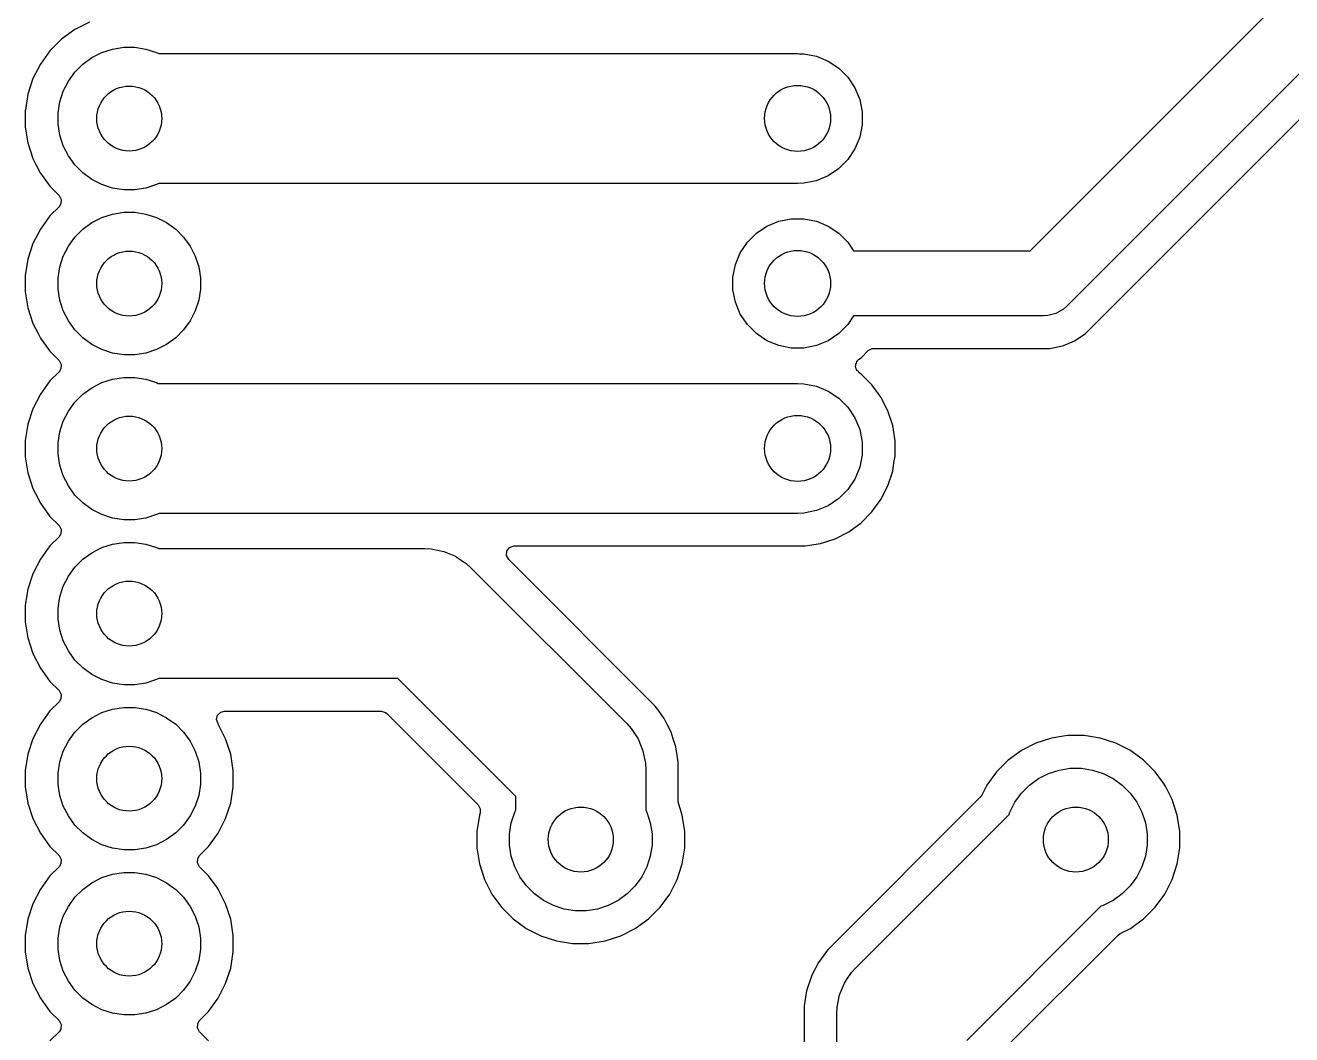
# Model space of a CAD drawing. Extents: x 10 to 287, y -200 to -10.
# Drawn here: x 130.48 to 149.97, y -128.4 to -112.87 of the extents above; entities that cross this region are included whole.
import ezdxf

# ---------------------------------------------------------------- set-up
doc = ezdxf.new("R2010")
doc.units = 0
doc.layers.add('BLACK', color=7, linetype='CONTINUOUS')

msp = doc.modelspace()

# ---------------------------------------------------------------- linework, layer by layer
at = {"layer": 'BLACK', "linetype": 'CONTINUOUS'}
for p, q in [((145.946014, -116.33688), (149.97, -112.312893)), ((131.465616, -112.81676), (131.241151, -112.931132)), ((131.241151, -112.931132), (131.03735, -113.079201)), ((150.823553, -112.873554), (146.506673, -117.190433)), ((131.037345, -113.079205), (130.859205, -113.257345)), ((131.03735, -113.079201), (131.037345, -113.079205)), ((131.659048, -113.283733), (131.82321, -113.230393)), ((131.82321, -113.230393), (131.993695, -113.203391)), ((131.993695, -113.203391), (132.166305, -113.203391)), ((132.166305, -113.203391), (132.33679, -113.230393)), ((132.33679, -113.230393), (132.500952, -113.283733)), ((130.859201, -113.25735), (130.711132, -113.461151)), ((130.859205, -113.257345), (130.859201, -113.25735)), ((131.365607, -113.463553), (131.505252, -113.362096)), ((131.505252, -113.362096), (131.659048, -113.283733)), ((132.500952, -113.283733), (132.532878, -113.3)), ((132.532878, -113.3), (142.36388, -113.3)), ((142.36388, -113.3), (142.398384, -113.301695)), ((142.398384, -113.301695), (142.465017, -113.301695)), ((142.465017, -113.301695), (142.657285, -113.33994)), ((142.657285, -113.33994), (142.838397, -113.414959)), ((142.838397, -113.414959), (143.001393, -113.52387)), ((146.937329, -117.46759), (151.107778, -113.297141)), ((130.711132, -113.461151), (130.59676, -113.685616)), ((131.142096, -113.725252), (131.243553, -113.585607)), ((131.243553, -113.585607), (131.365607, -113.463553)), ((143.001393, -113.52387), (143.14001, -113.662487)), ((130.59676, -113.685616), (130.51891, -113.925214)), ((131.063733, -113.879048), (131.142096, -113.725252)), ((143.14001, -113.662487), (143.248921, -113.825483)), ((143.248921, -113.825483), (143.32394, -114.006595)), ((130.51891, -113.925214), (130.479994, -114.170918)), ((131.010393, -114.04321), (131.063733, -113.879048)), ((143.32394, -114.006595), (143.362185, -114.198863)), ((130.479994, -114.170918), (130.4795, -114.174038)), ((130.4795, -114.174038), (130.4795, -114.425962)), ((130.983391, -114.213695), (131.010393, -114.04321)), ((130.983391, -114.386305), (130.983391, -114.213695)), ((143.362185, -114.198863), (143.362185, -114.394897)), ((131.010393, -114.55679), (130.983391, -114.386305)), ((143.362185, -114.394897), (143.32394, -114.587165)), ((130.4795, -114.425962), (130.514707, -114.648248)), ((131.063733, -114.720952), (131.010393, -114.55679)), ((143.32394, -114.587165), (143.248921, -114.768277)), ((130.514707, -114.648248), (130.51891, -114.674785)), ((130.51891, -114.674785), (130.59676, -114.914383)), ((131.142096, -114.874748), (131.063733, -114.720952)), ((143.248921, -114.768277), (143.14001, -114.931273)), ((130.59676, -114.914383), (130.643574, -115.006259)), ((130.643574, -115.006259), (130.70954, -115.135725)), ((131.243553, -115.014393), (131.142096, -114.874748)), ((143.13689, -114.934393), (142.998273, -115.07301)), ((143.14001, -114.931273), (143.13689, -114.934393)), ((130.70954, -115.135725), (130.711132, -115.138848)), ((130.711132, -115.138848), (130.859201, -115.342649)), ((131.365607, -115.136447), (131.243553, -115.014393)), ((131.505252, -115.237904), (131.365607, -115.136447)), ((142.835277, -115.181921), (142.654165, -115.25694)), ((142.998273, -115.07301), (142.835277, -115.181921)), ((130.859201, -115.342649), (130.859205, -115.342654)), ((130.859205, -115.342654), (130.99887, -115.482319)), ((131.659048, -115.316267), (131.505252, -115.237904)), ((131.82321, -115.369607), (131.659048, -115.316267)), ((131.993695, -115.396609), (131.82321, -115.369607)), ((132.33679, -115.369607), (132.166305, -115.396609)), ((132.500952, -115.316267), (132.33679, -115.369607)), ((132.532878, -115.3), (132.500952, -115.316267)), ((142.36388, -115.3), (132.532878, -115.3)), ((142.461897, -115.295185), (142.36388, -115.3)), ((142.654165, -115.25694), (142.461897, -115.295185)), ((130.99887, -115.482319), (131.032355, -115.543642)), ((131.032355, -115.543642), (131.027371, -115.613334)), ((132.166305, -115.396609), (131.993695, -115.396609)), ((130.99887, -115.657681), (130.859205, -115.797345)), ((131.027371, -115.613334), (130.99887, -115.657681)), ((131.659048, -115.823733), (131.82321, -115.770393)), ((131.82321, -115.770393), (131.993695, -115.743391)), ((131.993695, -115.743391), (132.166305, -115.743391)), ((132.166305, -115.743391), (132.33679, -115.770393)), ((132.33679, -115.770393), (132.500952, -115.823733)), ((130.859201, -115.79735), (130.711132, -116.001151)), ((130.859205, -115.797345), (130.859201, -115.79735)), ((131.365607, -116.003553), (131.505252, -115.902096)), ((131.505252, -115.902096), (131.659048, -115.823733)), ((132.500952, -115.823733), (132.654748, -115.902096)), ((132.654748, -115.902096), (132.794393, -116.003553)), ((141.732607, -116.06387), (141.895603, -115.954959)), ((141.895603, -115.954959), (142.076715, -115.87994)), ((142.076715, -115.87994), (142.268983, -115.841695)), ((142.268983, -115.841695), (142.465017, -115.841695)), ((142.465017, -115.841695), (142.657285, -115.87994)), ((142.657285, -115.87994), (142.838397, -115.954959)), ((142.838397, -115.954959), (143.001393, -116.06387)), ((130.711132, -116.001151), (130.59676, -116.225616)), ((131.142096, -116.265252), (131.243553, -116.125607)), ((131.243553, -116.125607), (131.365607, -116.003553)), ((132.794393, -116.003553), (132.916447, -116.125607)), ((132.916447, -116.125607), (133.017904, -116.265252)), ((141.59399, -116.202487), (141.732607, -116.06387)), ((143.001393, -116.06387), (143.14001, -116.202487)), ((130.59676, -116.225616), (130.51891, -116.465214)), ((131.063733, -116.419048), (131.142096, -116.265252)), ((133.017904, -116.265252), (133.096267, -116.419048)), ((141.41006, -116.546595), (141.485079, -116.365483)), ((141.485079, -116.365483), (141.59399, -116.202487)), ((143.14001, -116.202487), (143.229809, -116.33688)), ((143.229809, -116.33688), (145.946014, -116.33688)), ((130.51891, -116.465214), (130.4795, -116.714038)), ((131.010393, -116.58321), (131.063733, -116.419048)), ((133.096267, -116.419048), (133.149607, -116.58321)), ((141.371815, -116.738863), (141.41006, -116.546595)), ((130.4795, -116.714038), (130.4795, -116.965961)), ((130.983391, -116.753695), (131.010393, -116.58321)), ((130.983391, -116.926305), (130.983391, -116.753695)), ((133.149607, -116.58321), (133.176609, -116.753695)), ((133.176609, -116.753695), (133.176609, -116.926305)), ((141.371815, -116.934897), (141.371815, -116.738863)), ((131.010393, -117.09679), (130.983391, -116.926305)), ((133.176609, -116.926305), (133.149607, -117.09679)), ((141.41006, -117.127165), (141.371815, -116.934897)), ((130.4795, -116.965961), (130.51891, -117.214785)), ((131.063733, -117.260952), (131.010393, -117.09679)), ((133.149607, -117.09679), (133.096267, -117.260952)), ((141.485079, -117.308277), (141.41006, -117.127165)), ((130.51891, -117.214785), (130.59676, -117.454383)), ((131.142096, -117.414748), (131.063733, -117.260952)), ((133.096267, -117.260952), (133.017904, -117.414748)), ((141.59399, -117.471273), (141.485079, -117.308277)), ((143.229809, -117.33688), (143.14001, -117.471273)), ((146.15312, -117.33688), (143.229809, -117.33688)), ((146.218368, -117.332603), (146.15312, -117.33688)), ((146.218383, -117.332603), (146.218368, -117.332603)), ((146.344462, -117.29882), (146.218383, -117.332603)), ((146.457501, -117.233557), (146.344462, -117.29882)), ((146.457516, -117.233541), (146.457501, -117.233557)), ((146.506673, -117.190433), (146.457516, -117.233541)), ((130.59676, -117.454383), (130.675413, -117.608747)), ((131.243553, -117.554393), (131.142096, -117.414748)), ((133.017904, -117.414748), (132.916447, -117.554393)), ((141.732607, -117.60989), (141.59399, -117.471273)), ((143.14001, -117.471273), (143.001393, -117.60989)), ((146.790902, -117.614019), (146.930259, -117.474662)), ((146.930259, -117.474662), (146.930261, -117.474659)), ((146.930261, -117.474659), (146.937326, -117.467594)), ((146.937326, -117.467594), (146.937329, -117.46759)), ((130.675413, -117.608747), (130.711128, -117.678842)), ((130.711128, -117.678842), (130.711132, -117.678848)), ((130.711132, -117.678848), (130.859201, -117.882649)), ((131.365607, -117.676447), (131.243553, -117.554393)), ((131.505252, -117.777904), (131.365607, -117.676447)), ((132.794393, -117.676447), (132.654748, -117.777904)), ((132.916447, -117.554393), (132.794393, -117.676447)), ((141.895603, -117.718801), (141.732607, -117.60989)), ((142.076715, -117.79382), (141.895603, -117.718801)), ((142.838397, -117.718801), (142.657285, -117.79382)), ((143.001393, -117.60989), (142.838397, -117.718801)), ((146.513051, -117.770725), (146.627034, -117.723512)), ((146.627034, -117.723512), (146.790902, -117.614019)), ((130.859201, -117.882649), (130.859205, -117.882654)), ((130.859205, -117.882654), (130.99887, -118.022319)), ((131.659048, -117.856267), (131.505252, -117.777904)), ((131.82321, -117.909607), (131.659048, -117.856267)), ((131.993695, -117.936609), (131.82321, -117.909607)), ((132.33679, -117.909607), (132.166305, -117.936609)), ((132.500952, -117.856267), (132.33679, -117.909607)), ((132.654748, -117.777904), (132.500952, -117.856267)), ((142.268983, -117.832065), (142.076715, -117.79382)), ((142.465017, -117.832065), (142.268983, -117.832065)), ((142.657285, -117.79382), (142.465017, -117.832065)), ((143.34451, -117.981397), (143.453897, -117.872009)), ((143.453897, -117.872009), (143.45564, -117.870396)), ((143.45564, -117.870396), (143.484879, -117.855859)), ((143.484879, -117.855859), (143.513531, -117.840214)), ((143.513531, -117.840214), (143.517124, -117.839827)), ((143.517124, -117.839827), (143.518204, -117.839291)), ((143.518204, -117.839291), (143.520135, -117.839503)), ((143.520135, -117.839503), (143.539889, -117.83738)), ((143.539889, -117.83738), (146.251663, -117.83738)), ((146.251663, -117.83738), (146.300156, -117.827733)), ((146.300156, -117.827733), (146.367238, -117.81439)), ((146.367238, -117.81439), (146.444956, -117.798931)), ((146.444956, -117.798931), (146.513051, -117.770725)), ((130.99887, -118.022319), (131.032355, -118.083642)), ((131.032355, -118.083642), (131.027371, -118.153334)), ((132.166305, -117.936609), (131.993695, -117.936609)), ((143.258825, -118.110969), (143.262478, -118.096815)), ((143.265408, -118.13093), (143.258825, -118.110969)), ((143.261228, -118.082255), (143.271034, -118.063669)), ((143.262478, -118.096815), (143.261228, -118.082255)), ((143.271034, -118.063669), (143.276288, -118.043317)), ((143.276288, -118.043317), (143.289268, -118.029111)), ((143.289268, -118.029111), (143.293833, -118.02046)), ((143.293833, -118.02046), (143.298509, -118.015896)), ((143.298509, -118.015896), (143.30391, -118.010894)), ((143.30391, -118.010894), (143.34451, -117.981397)), ((130.99887, -118.197681), (130.859205, -118.337345)), ((131.027371, -118.153334), (130.99887, -118.197681)), ((131.659048, -118.363733), (131.82321, -118.310393)), ((131.82321, -118.310393), (131.993695, -118.283391)), ((131.993695, -118.283391), (132.166305, -118.283391)), ((132.166305, -118.283391), (132.33679, -118.310393)), ((132.33679, -118.310393), (132.500952, -118.363733)), ((143.267207, -118.151869), (143.265408, -118.13093)), ((143.276132, -118.163442), (143.267207, -118.151869)), ((143.28071, -118.177323), (143.276132, -118.163442)), ((143.297039, -118.190555), (143.28071, -118.177323)), ((143.309872, -118.207197), (143.297039, -118.190555)), ((143.34451, -118.232363), (143.309872, -118.207197)), ((143.511517, -118.39937), (143.34451, -118.232363)), ((130.859201, -118.33735), (130.711132, -118.541151)), ((130.859205, -118.337345), (130.859201, -118.33735)), ((131.365607, -118.543553), (131.505252, -118.442096)), ((131.505252, -118.442096), (131.659048, -118.363733)), ((132.500952, -118.363733), (132.526754, -118.37688)), ((132.526754, -118.37688), (142.367, -118.37688)), ((142.367, -118.37688), (142.465017, -118.381695)), ((142.465017, -118.381695), (142.657285, -118.41994)), ((142.657285, -118.41994), (142.838397, -118.494959)), ((142.838397, -118.494959), (143.001393, -118.60387)), ((143.61226, -118.538031), (143.511517, -118.39937)), ((130.711132, -118.541151), (130.59676, -118.765616)), ((131.142096, -118.805252), (131.243553, -118.665607)), ((131.243553, -118.665607), (131.365607, -118.543553)), ((143.001393, -118.60387), (143.14001, -118.742487)), ((143.650342, -118.590446), (143.61226, -118.538031)), ((143.757566, -118.800883), (143.650342, -118.590446)), ((130.59676, -118.765616), (130.51891, -119.005214)), ((131.063733, -118.959048), (131.142096, -118.805252)), ((143.14001, -118.742487), (143.248921, -118.905483)), ((143.830553, -119.025511), (143.757566, -118.800883)), ((130.51891, -119.005214), (130.503863, -119.100215)), ((131.010393, -119.12321), (131.063733, -118.959048)), ((143.248921, -118.905483), (143.32394, -119.086595)), ((143.32394, -119.086595), (143.362185, -119.278863)), ((143.8675, -119.258782), (143.830553, -119.025511)), ((130.503863, -119.100215), (130.4795, -119.254038)), ((130.4795, -119.254038), (130.4795, -119.505962)), ((130.983391, -119.293695), (131.010393, -119.12321)), ((130.983391, -119.466305), (130.983391, -119.293695)), ((143.362185, -119.278863), (143.362185, -119.474897)), ((143.8675, -119.494977), (143.8675, -119.258782)), ((131.010393, -119.63679), (130.983391, -119.466305)), ((143.362185, -119.474897), (143.32394, -119.667165)), ((130.4795, -119.505962), (130.494547, -119.600962)), ((130.494547, -119.600962), (130.51891, -119.754785)), ((131.063733, -119.800952), (131.010393, -119.63679)), ((143.32394, -119.667165), (143.248921, -119.848277)), ((143.830553, -119.728248), (143.850713, -119.600962)), ((143.850713, -119.600962), (143.8675, -119.494977)), ((130.51891, -119.754785), (130.59676, -119.994383)), ((131.142096, -119.954748), (131.063733, -119.800952)), ((143.248921, -119.848277), (143.14001, -120.011273)), ((143.757568, -119.952872), (143.830553, -119.728248)), ((130.59676, -119.994383), (130.675413, -120.148747)), ((131.243553, -120.094393), (131.142096, -119.954748)), ((143.14001, -120.011273), (143.001393, -120.14989)), ((143.650343, -120.163313), (143.757568, -119.952872)), ((130.675413, -120.148747), (130.70954, -120.215725)), ((130.70954, -120.215725), (130.711132, -120.218848)), ((130.711132, -120.218848), (130.859201, -120.422649)), ((131.365607, -120.216447), (131.243553, -120.094393)), ((131.505252, -120.317904), (131.365607, -120.216447)), ((142.838397, -120.258801), (142.657285, -120.33382)), ((143.001393, -120.14989), (142.838397, -120.258801)), ((143.511517, -120.35439), (143.650343, -120.163313)), ((130.859201, -120.422649), (130.859205, -120.422654)), ((130.859205, -120.422654), (130.99887, -120.562319)), ((131.659048, -120.396267), (131.505252, -120.317904)), ((131.82321, -120.449607), (131.659048, -120.396267)), ((131.993695, -120.476609), (131.82321, -120.449607)), ((132.33679, -120.449607), (132.166305, -120.476609)), ((132.500952, -120.396267), (132.33679, -120.449607)), ((132.539001, -120.37688), (132.500952, -120.396267)), ((142.367, -120.37688), (132.539001, -120.37688)), ((142.465017, -120.372065), (142.367, -120.37688)), ((142.657285, -120.33382), (142.465017, -120.372065)), ((143.34451, -120.521397), (143.511517, -120.35439)), ((130.99887, -120.562319), (131.032355, -120.623642)), ((131.032355, -120.623642), (131.027371, -120.693334)), ((132.166305, -120.476609), (131.993695, -120.476609)), ((143.153433, -120.660223), (143.34451, -120.521397)), ((130.99887, -120.737681), (130.859205, -120.877345)), ((131.027371, -120.693334), (130.99887, -120.737681)), ((131.659048, -120.903733), (131.82321, -120.850393)), ((131.82321, -120.850393), (131.993695, -120.823391)), ((131.993695, -120.823391), (132.166305, -120.823391)), ((132.166305, -120.823391), (132.33679, -120.850393)), ((132.33679, -120.850393), (132.500952, -120.903733)), ((142.485097, -120.87738), (142.718368, -120.840433)), ((142.718368, -120.840433), (142.942992, -120.767448)), ((142.942992, -120.767448), (143.153433, -120.660223)), ((130.859201, -120.87735), (130.711132, -121.081151)), ((130.859205, -120.877345), (130.859201, -120.87735)), ((131.365607, -121.083553), (131.505252, -120.982096)), ((131.505252, -120.982096), (131.659048, -120.903733)), ((132.500952, -120.903733), (132.532878, -120.92)), ((132.532878, -120.92), (136.63, -120.92)), ((136.63, -120.92), (136.728017, -120.924815)), ((136.728017, -120.924815), (136.920285, -120.96306)), ((136.920285, -120.96306), (137.101397, -121.038079)), ((137.101397, -121.038079), (137.126896, -121.055117)), ((137.887603, -121.027738), (137.892587, -120.958046)), ((137.921087, -121.08906), (137.887603, -121.027738)), ((137.892587, -120.958046), (137.934459, -120.902113)), ((137.934459, -120.902113), (137.999923, -120.877696)), ((137.999923, -120.877696), (138.008769, -120.87738)), ((138.008769, -120.87738), (142.485097, -120.87738)), ((130.711132, -121.081151), (130.59676, -121.305616)), ((131.142096, -121.345252), (131.243553, -121.205607)), ((131.243553, -121.205607), (131.365607, -121.083553)), ((137.126896, -121.055117), (137.264394, -121.146989)), ((137.264394, -121.146989), (137.337107, -121.212893)), ((137.337107, -121.212893), (139.737107, -123.612894)), ((140.174518, -123.34249), (137.921087, -121.08906)), ((130.59676, -121.305616), (130.51891, -121.545214)), ((131.063733, -121.499048), (131.142096, -121.345252)), ((130.51891, -121.545214), (130.4795, -121.794038)), ((131.010393, -121.66321), (131.063733, -121.499048)), ((130.4795, -121.794038), (130.4795, -122.045961)), ((130.983391, -121.833695), (131.010393, -121.66321)), ((130.983391, -122.006305), (130.983391, -121.833695)), ((131.010393, -122.17679), (130.983391, -122.006305)), ((130.4795, -122.045961), (130.51891, -122.294785)), ((131.063733, -122.340952), (131.010393, -122.17679)), ((130.51891, -122.294785), (130.59676, -122.534383)), ((131.142096, -122.494748), (131.063733, -122.340952)), ((130.59676, -122.534383), (130.711132, -122.758848)), ((131.243553, -122.634393), (131.142096, -122.494748)), ((130.711132, -122.758848), (130.859201, -122.962649)), ((131.365607, -122.756447), (131.243553, -122.634393)), ((131.505252, -122.857904), (131.365607, -122.756447)), ((130.859201, -122.962649), (130.859205, -122.962654)), ((130.859205, -122.962654), (130.99887, -123.102319)), ((131.659048, -122.936267), (131.505252, -122.857904)), ((131.82321, -122.989607), (131.659048, -122.936267)), ((131.993695, -123.016609), (131.82321, -122.989607)), ((132.33679, -122.989607), (132.166305, -123.016609)), ((132.500952, -122.936267), (132.33679, -122.989607)), ((132.532878, -122.92), (132.500952, -122.936267)), ((136.215786, -122.92), (132.532878, -122.92)), ((138.03, -124.734213), (136.215786, -122.92)), ((130.99887, -123.102319), (131.032355, -123.163642)), ((131.032355, -123.163642), (131.027371, -123.233334)), ((132.166305, -123.016609), (131.993695, -123.016609)), ((130.99887, -123.277681), (130.859201, -123.41735)), ((131.027371, -123.233334), (130.99887, -123.277681)), ((131.82321, -123.390393), (131.993695, -123.363391)), ((131.993695, -123.363391), (132.166305, -123.363391)), ((132.166305, -123.363391), (132.33679, -123.390393)), ((140.228902, -123.417344), (140.174518, -123.34249)), ((130.859201, -123.41735), (130.711132, -123.621151)), ((131.365607, -123.623553), (131.505252, -123.522096)), ((131.505252, -123.522096), (131.659048, -123.443733)), ((131.659048, -123.443733), (131.82321, -123.390393)), ((132.33679, -123.390393), (132.500952, -123.443733)), ((132.500952, -123.443733), (132.654748, -123.522096)), ((132.654748, -123.522096), (132.794393, -123.623553)), ((133.422652, -123.551575), (133.438479, -123.483522)), ((133.44613, -123.617382), (133.422652, -123.551575)), ((133.438479, -123.483522), (133.488587, -123.434829)), ((133.488587, -123.434829), (133.54645, -123.4205)), ((133.54645, -123.4205), (135.957111, -123.4205)), ((135.957111, -123.4205), (136.02415, -123.440185)), ((136.02415, -123.440185), (136.044792, -123.456819)), ((136.044792, -123.456819), (137.449795, -124.861822)), ((140.313343, -123.533567), (140.228902, -123.417344)), ((140.356049, -123.617382), (140.313343, -123.533567)), ((130.711132, -123.621151), (130.59676, -123.845616)), ((131.142096, -123.885252), (131.243553, -123.745607)), ((131.243553, -123.745607), (131.365607, -123.623553)), ((132.794393, -123.623553), (132.916447, -123.745607)), ((132.916447, -123.745607), (133.017904, -123.885252)), ((133.448867, -123.621149), (133.44613, -123.617382)), ((133.563239, -123.845616), (133.448867, -123.621149)), ((139.737107, -123.612894), (139.803011, -123.685607)), ((139.803011, -123.685607), (139.911922, -123.848604)), ((140.420566, -123.744003), (140.356049, -123.617382)), ((140.420566, -123.744005), (140.420566, -123.744003)), ((140.420568, -123.744008), (140.420566, -123.744005)), ((140.453584, -123.845621), (140.420568, -123.744008)), ((130.59676, -123.845616), (130.51891, -124.085214)), ((131.063733, -124.039048), (131.142096, -123.885252)), ((133.017904, -123.885252), (133.096267, -124.039048)), ((133.563239, -123.845618), (133.563239, -123.845616)), ((133.563241, -123.845621), (133.563239, -123.845618)), ((133.64109, -124.085215), (133.563241, -123.845621)), ((139.911922, -123.848604), (139.986941, -124.029716)), ((140.493553, -123.968631), (140.453584, -123.845621)), ((140.5305, -124.201902), (140.493553, -123.968631)), ((146.035616, -123.91364), (145.811151, -124.028012)), ((146.275214, -123.83579), (146.035616, -123.91364)), ((146.399626, -123.816085), (146.275214, -123.83579)), ((146.524038, -123.79638), (146.399626, -123.816085)), ((146.775962, -123.79638), (146.524038, -123.79638)), ((147.024785, -123.83579), (146.775962, -123.79638)), ((147.264383, -123.91364), (147.024785, -123.83579)), ((147.418747, -123.992293), (147.264383, -123.91364)), ((130.51891, -124.085214), (130.4795, -124.334038)), ((131.010393, -124.20321), (131.063733, -124.039048)), ((133.096267, -124.039048), (133.149607, -124.20321)), ((133.6805, -124.334038), (133.64109, -124.085215)), ((139.986941, -124.029716), (140.016055, -124.176085)), ((145.811151, -124.028012), (145.60735, -124.176081)), ((147.488845, -124.02801), (147.418747, -123.992293)), ((147.488847, -124.028011), (147.488845, -124.02801)), ((147.488848, -124.028012), (147.488847, -124.028011)), ((147.692649, -124.176081), (147.488848, -124.028012)), ((130.4795, -124.334038), (130.4795, -124.585961)), ((130.983391, -124.373695), (131.010393, -124.20321)), ((133.149607, -124.20321), (133.176609, -124.373695)), ((133.6805, -124.585962), (133.6805, -124.334038)), ((140.016055, -124.176085), (140.025185, -124.221983)), ((140.025185, -124.221983), (140.03, -124.32)), ((140.03, -124.32), (140.03, -124.944002)), ((140.5305, -124.815978), (140.5305, -124.201902)), ((145.429201, -124.35423), (145.28113, -124.558033)), ((145.429205, -124.354225), (145.429201, -124.35423)), ((145.607345, -124.176085), (145.429205, -124.354225)), ((145.60735, -124.176081), (145.607345, -124.176085)), ((146.229048, -124.380613), (146.39321, -124.327273)), ((146.39321, -124.327273), (146.563695, -124.300271)), ((146.563695, -124.300271), (146.736305, -124.300271)), ((146.736305, -124.300271), (146.90679, -124.327273)), ((146.90679, -124.327273), (147.070952, -124.380613)), ((147.692654, -124.176085), (147.692649, -124.176081)), ((147.870794, -124.354225), (147.692654, -124.176085)), ((147.870798, -124.35423), (147.870794, -124.354225)), ((147.999952, -124.531997), (147.870798, -124.35423)), ((130.983391, -124.546305), (130.983391, -124.373695)), ((131.010393, -124.71679), (130.983391, -124.546305)), ((133.176609, -124.546305), (133.149607, -124.71679)), ((133.176609, -124.373695), (133.176609, -124.546305)), ((145.935607, -124.560433), (146.075252, -124.458976)), ((146.075252, -124.458976), (146.229048, -124.380613)), ((147.070952, -124.380613), (147.224748, -124.458976)), ((147.224748, -124.458976), (147.364393, -124.560433)), ((148.01887, -124.558035), (147.999952, -124.531997)), ((130.4795, -124.585961), (130.51891, -124.834785)), ((131.063733, -124.880952), (131.010393, -124.71679)), ((133.149607, -124.71679), (133.096267, -124.880952)), ((133.64109, -124.834785), (133.6805, -124.585962)), ((138.03, -124.944002), (138.03, -124.734213)), ((145.178224, -124.746627), (142.825485, -127.099367)), ((145.201027, -124.715242), (145.178224, -124.746627)), ((145.28113, -124.558033), (145.201027, -124.715242)), ((145.712096, -124.822132), (145.813553, -124.682487)), ((145.813553, -124.682487), (145.935607, -124.560433)), ((147.364393, -124.560433), (147.486447, -124.682487)), ((147.486447, -124.682487), (147.587904, -124.822132)), ((148.033099, -124.585962), (148.01887, -124.558035)), ((148.133239, -124.782496), (148.033099, -124.585962)), ((130.51891, -124.834785), (130.59676, -125.074383)), ((131.142096, -125.034748), (131.063733, -124.880952)), ((133.096267, -124.880952), (133.017904, -125.034748)), ((133.563241, -125.074379), (133.64109, -124.834785)), ((137.449795, -124.861822), (137.48328, -124.923145)), ((137.48328, -124.923145), (137.480046, -124.987818)), ((138.013733, -124.975928), (138.03, -124.944002)), ((140.03, -124.944002), (140.046267, -124.975928)), ((140.536569, -124.854296), (140.5305, -124.815978)), ((140.591089, -125.02209), (140.536569, -124.854296)), ((145.633733, -124.975928), (145.712096, -124.822132)), ((147.587904, -124.822132), (147.666267, -124.975928)), ((148.133239, -124.782498), (148.133239, -124.782496)), ((148.133241, -124.782501), (148.133239, -124.782498)), ((148.21109, -125.022095), (148.133241, -124.782501)), ((130.59676, -125.074383), (130.711132, -125.298848)), ((131.243553, -125.174393), (131.142096, -125.034748)), ((133.017904, -125.034748), (132.916447, -125.174393)), ((133.44887, -125.298845), (133.563241, -125.074379)), ((137.46891, -125.022095), (137.4295, -125.270918)), ((137.480046, -124.987818), (137.46891, -125.022093)), ((137.46891, -125.022093), (137.46891, -125.022094)), ((137.46891, -125.022094), (137.46891, -125.022095)), ((137.933391, -125.310575), (137.960393, -125.14009)), ((137.960393, -125.14009), (138.013733, -124.975928)), ((140.046267, -124.975928), (140.099607, -125.14009)), ((140.099607, -125.14009), (140.126609, -125.310575)), ((140.591089, -125.022091), (140.591089, -125.02209)), ((140.59109, -125.022095), (140.591089, -125.022091)), ((140.6305, -125.270918), (140.59109, -125.022095)), ((143.262893, -127.369773), (145.62266, -125.010005)), ((145.62266, -125.010005), (145.633733, -124.975928)), ((147.666267, -124.975928), (147.719607, -125.14009)), ((147.719607, -125.14009), (147.746609, -125.310575)), ((148.2505, -125.270918), (148.21109, -125.022095)), ((130.711132, -125.298848), (130.859201, -125.502649)), ((131.365607, -125.296447), (131.243553, -125.174393)), ((131.505252, -125.397904), (131.365607, -125.296447)), ((132.794393, -125.296447), (132.654748, -125.397904)), ((132.916447, -125.174393), (132.794393, -125.296447)), ((133.300793, -125.502656), (133.44887, -125.298845)), ((137.4295, -125.270918), (137.4295, -125.522842)), ((137.933391, -125.483185), (137.933391, -125.310575)), ((140.126609, -125.310575), (140.126609, -125.483185)), ((140.6305, -125.522842), (140.6305, -125.270918)), ((147.746609, -125.310575), (147.746609, -125.483185)), ((148.2505, -125.522842), (148.2505, -125.270918)), ((130.859201, -125.502649), (130.859205, -125.502654)), ((130.859205, -125.502654), (130.99887, -125.642319)), ((131.659048, -125.476267), (131.505252, -125.397904)), ((131.82321, -125.529607), (131.659048, -125.476267)), ((131.993695, -125.556609), (131.82321, -125.529607)), ((132.33679, -125.529607), (132.166305, -125.556609)), ((132.500952, -125.476267), (132.33679, -125.529607)), ((132.654748, -125.397904), (132.500952, -125.476267)), ((133.16113, -125.642319), (133.300793, -125.502656)), ((137.4295, -125.522842), (137.454517, -125.680793)), ((137.960393, -125.65367), (137.933391, -125.483185)), ((140.126609, -125.483185), (140.099607, -125.65367)), ((140.59109, -125.771665), (140.6305, -125.522842)), ((147.746609, -125.483185), (147.719607, -125.65367)), ((148.21109, -125.771665), (148.2505, -125.522842)), ((130.99887, -125.642319), (131.032355, -125.703642)), ((131.032355, -125.703642), (131.027371, -125.773334)), ((132.166305, -125.556609), (131.993695, -125.556609)), ((133.127645, -125.756358), (133.132629, -125.686666)), ((133.132629, -125.686666), (133.16113, -125.642319)), ((137.454517, -125.680793), (137.46891, -125.771665)), ((138.013733, -125.817832), (137.960393, -125.65367)), ((140.099607, -125.65367), (140.046267, -125.817832)), ((147.719607, -125.65367), (147.666267, -125.817832)), ((130.99887, -125.817681), (130.859205, -125.957345)), ((131.027371, -125.773334), (130.99887, -125.817681)), ((131.82321, -125.930393), (131.993695, -125.903391)), ((131.993695, -125.903391), (132.166305, -125.903391)), ((132.166305, -125.903391), (132.33679, -125.930393)), ((133.16113, -125.817681), (133.127645, -125.756358)), ((133.300794, -125.957345), (133.16113, -125.817681)), ((137.46891, -125.771665), (137.54676, -126.011263)), ((138.092096, -125.971628), (138.013733, -125.817832)), ((140.046267, -125.817832), (139.967904, -125.971628)), ((140.513241, -126.011259), (140.59109, -125.771665)), ((147.666267, -125.817832), (147.587904, -125.971628)), ((148.133241, -126.011259), (148.21109, -125.771665)), ((130.859201, -125.95735), (130.711132, -126.161151)), ((130.859205, -125.957345), (130.859201, -125.95735)), ((131.365607, -126.163553), (131.505252, -126.062096)), ((131.505252, -126.062096), (131.659048, -125.983733)), ((131.659048, -125.983733), (131.82321, -125.930393)), ((132.33679, -125.930393), (132.500952, -125.983733)), ((132.500952, -125.983733), (132.654748, -126.062096)), ((132.654748, -126.062096), (132.794393, -126.163553)), ((133.300798, -125.95735), (133.300794, -125.957345)), ((133.429952, -126.135117), (133.300798, -125.95735)), ((137.54676, -126.011263), (137.661132, -126.235728)), ((138.193553, -126.111273), (138.092096, -125.971628)), ((138.315607, -126.233327), (138.193553, -126.111273)), ((139.866447, -126.111273), (139.744393, -126.233327)), ((139.967904, -125.971628), (139.866447, -126.111273)), ((140.39887, -126.235725), (140.513241, -126.011259)), ((147.486447, -126.111273), (147.364393, -126.233327)), ((147.587904, -125.971628), (147.486447, -126.111273)), ((148.01887, -126.235725), (148.133241, -126.011259)), ((130.711132, -126.161151), (130.59676, -126.385616)), ((131.142096, -126.425252), (131.243553, -126.285607)), ((131.243553, -126.285607), (131.365607, -126.163553)), ((132.794393, -126.163553), (132.916447, -126.285607)), ((132.916447, -126.285607), (133.017904, -126.425252)), ((133.44887, -126.161155), (133.429952, -126.135117)), ((133.521747, -126.304184), (133.44887, -126.161155)), ((133.563239, -126.385616), (133.521747, -126.304184)), ((137.661132, -126.235728), (137.809201, -126.439529)), ((138.455252, -126.334784), (138.315607, -126.233327)), ((139.744393, -126.233327), (139.604748, -126.334784)), ((140.250793, -126.439536), (140.39887, -126.235725)), ((147.364393, -126.233327), (147.224748, -126.334784)), ((147.870793, -126.439536), (148.01887, -126.235725)), ((130.59676, -126.385616), (130.51891, -126.625214)), ((131.063733, -126.579048), (131.142096, -126.425252)), ((133.017904, -126.425252), (133.096267, -126.579048)), ((133.563239, -126.385618), (133.563239, -126.385616)), ((133.563241, -126.385621), (133.563239, -126.385618)), ((133.64109, -126.625215), (133.563241, -126.385621)), ((137.809201, -126.439529), (137.809205, -126.439534)), ((137.809205, -126.439534), (137.987345, -126.617674)), ((138.609048, -126.413147), (138.455252, -126.334784)), ((138.77321, -126.466487), (138.609048, -126.413147)), ((138.943695, -126.493489), (138.77321, -126.466487)), ((139.116305, -126.493489), (138.943695, -126.493489)), ((139.28679, -126.466487), (139.116305, -126.493489)), ((139.450952, -126.413147), (139.28679, -126.466487)), ((139.604748, -126.334784), (139.450952, -126.413147)), ((140.072656, -126.617673), (140.250793, -126.439536)), ((147.036874, -126.424219), (144.97, -128.491094)), ((147.070952, -126.413147), (147.036874, -126.424219)), ((147.224748, -126.334784), (147.070952, -126.413147)), ((147.692656, -126.617673), (147.870793, -126.439536)), ((130.51891, -126.625214), (130.4795, -126.874038)), ((131.010393, -126.74321), (131.063733, -126.579048)), ((133.096267, -126.579048), (133.149607, -126.74321)), ((133.6805, -126.874038), (133.64109, -126.625215)), ((137.987345, -126.617674), (137.98735, -126.617678)), ((137.98735, -126.617678), (138.165117, -126.746832)), ((139.868845, -126.76575), (140.072656, -126.617673)), ((147.488845, -126.76575), (147.692656, -126.617673)), ((130.4795, -126.874038), (130.4795, -127.125961)), ((130.983391, -126.913695), (131.010393, -126.74321)), ((133.149607, -126.74321), (133.176609, -126.913695)), ((133.6805, -127.125962), (133.6805, -126.874038)), ((138.165117, -126.746832), (138.191155, -126.76575)), ((138.191155, -126.76575), (138.334184, -126.838627)), ((138.334184, -126.838627), (138.415616, -126.880119)), ((138.415616, -126.880119), (138.415618, -126.880119)), ((138.415618, -126.880119), (138.415621, -126.880121)), ((138.415621, -126.880121), (138.655215, -126.95797)), ((139.404785, -126.95797), (139.644379, -126.880121)), ((139.644379, -126.880121), (139.868845, -126.76575)), ((145.506814, -128.662092), (147.300255, -126.86865)), ((147.300255, -126.86865), (147.331634, -126.845851)), ((147.331634, -126.845851), (147.488845, -126.76575)), ((130.983391, -127.086305), (130.983391, -126.913695)), ((131.010393, -127.25679), (130.983391, -127.086305)), ((133.176609, -127.086305), (133.149607, -127.25679)), ((133.176609, -126.913695), (133.176609, -127.086305)), ((138.655215, -126.95797), (138.904038, -126.99738)), ((138.904038, -126.99738), (138.904039, -126.99738)), ((138.904039, -126.99738), (139.155961, -126.99738)), ((139.155961, -126.99738), (139.155962, -126.99738)), ((139.155962, -126.99738), (139.404785, -126.95797)), ((130.4795, -127.125961), (130.51891, -127.374785)), ((131.063733, -127.420952), (131.010393, -127.25679)), ((133.149607, -127.25679), (133.096267, -127.420952)), ((133.64109, -127.374785), (133.6805, -127.125962)), ((142.825484, -127.099368), (142.686657, -127.290445)), ((142.825485, -127.099367), (142.825484, -127.099368)), ((130.51891, -127.374785), (130.59676, -127.614383)), ((131.142096, -127.574748), (131.063733, -127.420952)), ((133.096267, -127.420952), (133.017904, -127.574748)), ((133.563241, -127.614379), (133.64109, -127.374785)), ((142.593176, -127.473914), (142.579433, -127.500883)), ((142.686657, -127.290445), (142.593176, -127.473914)), ((143.119226, -127.558867), (143.196989, -127.442486)), ((143.196989, -127.442486), (143.262893, -127.369773)), ((130.59676, -127.614383), (130.711132, -127.838848)), ((131.243553, -127.714393), (131.142096, -127.574748)), ((133.017904, -127.574748), (132.916447, -127.714393)), ((133.44887, -127.838845), (133.563241, -127.614379)), ((142.579433, -127.500883), (142.506446, -127.725511)), ((143.01306, -127.786595), (143.088079, -127.605483)), ((143.088079, -127.605483), (143.119226, -127.558867)), ((130.711132, -127.838848), (130.859201, -128.042649)), ((131.365607, -127.836447), (131.243553, -127.714393)), ((131.505252, -127.937904), (131.365607, -127.836447)), ((132.794393, -127.836447), (132.654748, -127.937904)), ((132.916447, -127.714393), (132.794393, -127.836447)), ((133.300793, -128.042656), (133.44887, -127.838845)), ((142.506446, -127.725511), (142.4695, -127.958782)), ((142.974815, -127.978863), (143.01306, -127.786595)), ((130.859201, -128.042649), (130.859205, -128.042654)), ((130.859205, -128.042654), (130.99887, -128.182319)), ((131.659048, -128.016267), (131.505252, -127.937904)), ((131.82321, -128.069607), (131.659048, -128.016267)), ((132.500952, -128.016267), (132.33679, -128.069607)), ((132.654748, -127.937904), (132.500952, -128.016267)), ((133.16113, -128.182319), (133.300793, -128.042656)), ((142.4695, -127.958782), (142.4695, -131.294716)), ((142.97, -128.07688), (142.974815, -127.978863)), ((130.99887, -128.182319), (131.032355, -128.243642)), ((131.032355, -128.243642), (131.027371, -128.313334)), ((131.993695, -128.096609), (131.82321, -128.069607)), ((132.166305, -128.096609), (131.993695, -128.096609)), ((132.33679, -128.069607), (132.166305, -128.096609)), ((133.127645, -128.296358), (133.132629, -128.226666)), ((133.132629, -128.226666), (133.16113, -128.182319)), ((142.97, -131.486311), (142.97, -128.07688)), ((130.99887, -128.357681), (130.859205, -128.497345)), ((131.027371, -128.313334), (130.99887, -128.357681)), ((133.16113, -128.357681), (133.127645, -128.296358)), ((133.300794, -128.497345), (133.16113, -128.357681))]:
    msp.add_line(p, q, dxfattribs=at)
at = {"layer": 'BLACK'}
for centre, radius in [((132.08, -114.3), 0.5), ((142.367, -114.29688), 0.508), ((132.08, -116.84), 0.5), ((142.367, -116.83688), 0.508), ((132.08, -119.38), 0.5), ((142.367, -119.37688), 0.508), ((132.08, -121.92), 0.5), ((132.08, -124.46), 0.5), ((139.03, -125.39688), 0.5), ((146.65, -125.39688), 0.5), ((132.08, -127), 0.5)]:
    msp.add_circle(centre, radius, dxfattribs=at)
at = {"layer": 'WHITE'}
for centre, radius in [((132.08, -114.3), 0.5), ((142.367, -114.29688), 0.508), ((132.08, -116.84), 0.5), ((142.367, -116.83688), 0.508), ((132.08, -119.38), 0.5), ((142.367, -119.37688), 0.508), ((132.08, -121.92), 0.5), ((132.08, -124.46), 0.5), ((139.03, -125.39688), 0.5), ((146.65, -125.39688), 0.5), ((132.08, -127), 0.5)]:
    msp.add_circle(centre, radius, dxfattribs=at)

doc.saveas('drawing.dxf')
